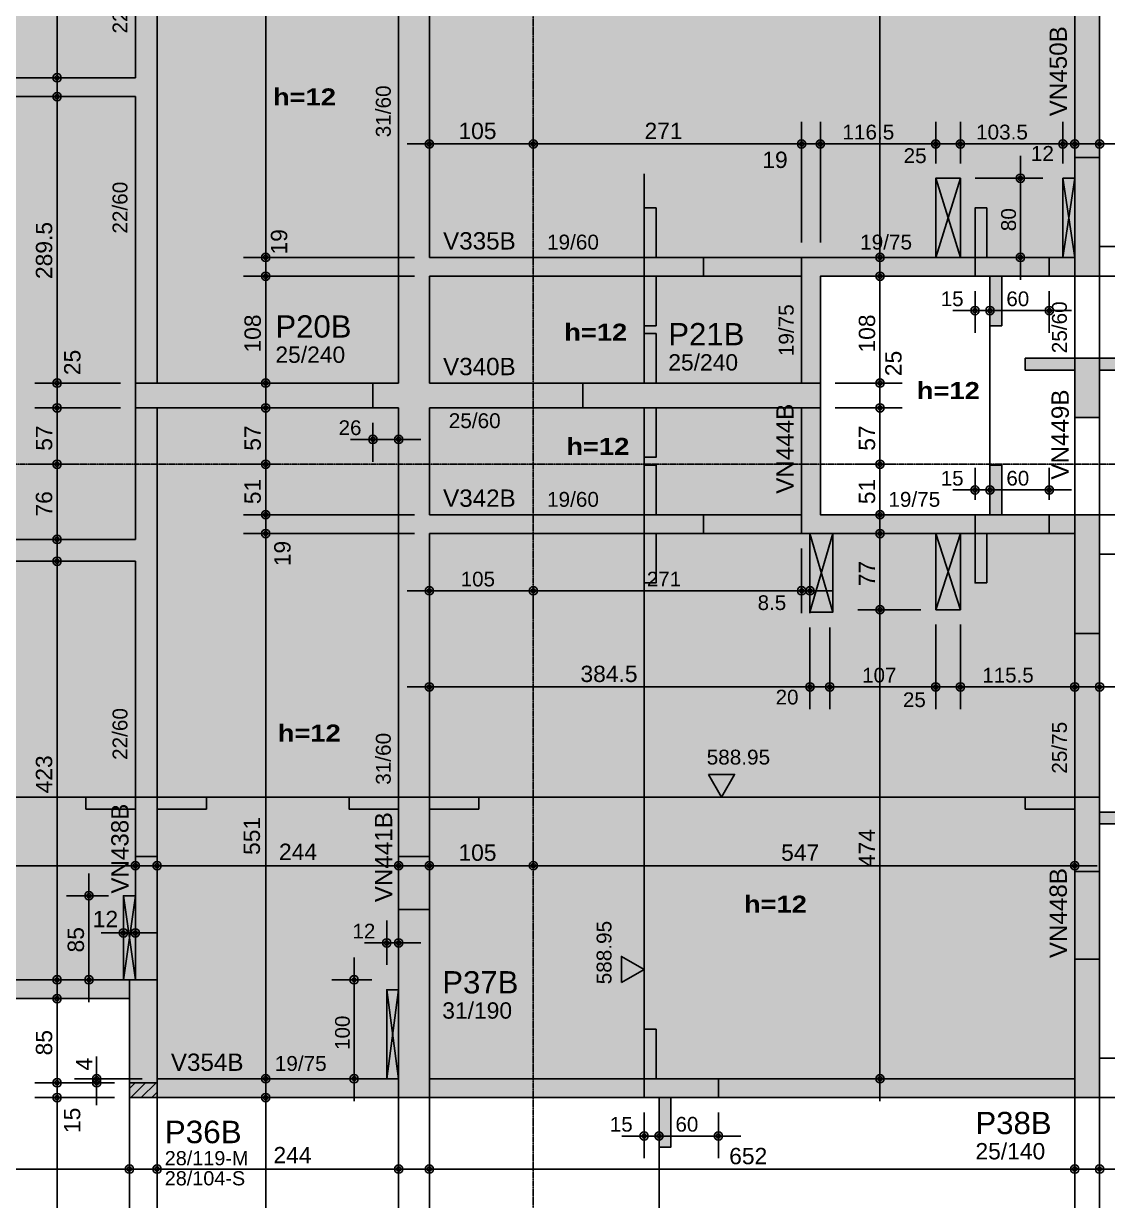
# Model space of a CAD drawing. Extents: x 0 to 13080, y 0 to 6750.
# Drawn here: x 6689 to 7784, y 1772 to 2961 of the extents above; entities that cross this region are included whole.
import ezdxf

# ---------------------------------------------------------------- set-up
doc = ezdxf.new("R2010")
doc.units = 0
doc.header["$MEASUREMENT"] = 0
doc.linetypes.add('ESTILO_TQS_0007', pattern=[2.1, 1.5, -0.2, 0.2, -0.2])
for name, color, linetype in [('MTH-224', 4, 'CONTINUOUS'), ('MTH-230', 1, 'CONTINUOUS'), ('MTH-COTAS7', 31, 'CONTINUOUS'), ('MTH-DIM-PILAR', 3, 'CONTINUOUS'), ('MTH-DIM-VIGA', 3, 'CONTINUOUS'), ('MTH-EIXO-214', 4, 'CONTINUOUS'), ('MTH-FACE-VIGA', 7, 'CONTINUOUS'), ('MTH-HACHURA-PILAR', 1, 'CONTINUOUS'), ('MTH-LINHA-SEÇÃO', 16, 'CONTINUOUS'), ('MTH-PILAR-MORRE', 5, 'CONTINUOUS'), ('MTH-PILAR-SEGUE', 5, 'CONTINUOUS'), ('MTH-SIMB_COTA', 3, 'CONTINUOUS'), ('MTH-SOMB119', 62, 'CONTINUOUS'), ('MTH-SOMBRA21', 150, 'CONTINUOUS'), ('MTH-SOMBRA25', 253, 'CONTINUOUS'), ('MTH-TIT1-PILAR', 5, 'CONTINUOUS'), ('MTH-TIT1-VIGA', 5, 'CONTINUOUS'), ('MTH-TXT', 4, 'CONTINUOUS'), ('MTH-TXT-NEGRITO', 5, 'CONTINUOUS')]:
    doc.layers.add(name, color=color, linetype=linetype)
doc.styles.add('TQS_ARIAL', font='arial.ttf')
doc.styles.add('TQS_ARIAL_BLACK', font='ariblk.ttf')

msp = doc.modelspace()

# ---------------------------------------------------------------- linework, layer by layer
at = {"layer": 'MTH-224', "linetype": 'Continuous'}
for points in [[(7380.702122, 2202.22771), (7393.951627, 2179.280005), (7407.199814, 2202.22771), (7380.702122, 2202.22771)], [(7292.833944, 1991.948199), (7315.781649, 2005.197704), (7292.833944, 2018.445891), (7292.833944, 1991.948199)]]:
    msp.add_lwpolyline(points, dxfattribs=at)
at = {"layer": 'MTH-230', "linetype": 'Continuous'}
for p, q in [((7635.277243, 2724.732063), (7610.277243, 2804.732063)), ((7635.277243, 2804.732063), (7610.277243, 2724.732063)), ((7750.777243, 2724.732063), (7738.777243, 2804.732063)), ((7750.777243, 2804.732063), (7738.777243, 2724.732063)), ((7506.274983, 2366.232063), (7483.274355, 2445.732063)), ((7483.275332, 2366.232063), (7506.274983, 2445.732063)), ((7635.277243, 2368.741899), (7610.274314, 2445.732063)), ((7610.277243, 2368.741899), (7635.277243, 2445.732063)), ((6801.77805, 1994.732065), (6789.77805, 2079.732065)), ((6801.77805, 2079.732065), (6789.77805, 1994.732065)), ((7067.781771, 1894.732064), (7055.781771, 1984.732064)), ((7067.781771, 1984.732064), (7055.781771, 1894.732064))]:
    msp.add_line(p, q, dxfattribs=at)
at = {"layer": 'MTH-COTAS7', "linetype": 'Continuous'}
for p, q in [((6933.464574, 2702.232063), (6933.464574, 3298.232061)), ((7554.027101, 2702.232063), (7554.027101, 3298.232061)), ((6722.722233, 2883.73206), (6722.722233, 3122.232063)), ((6758.952947, 2906.23206), (6700.222233, 2906.23206)), ((6722.722233, 2575.232062), (6722.722233, 2909.73206)), ((6731.728552, 2887.23206), (6700.222233, 2887.23206)), ((7098.781771, 2820.539924), (7098.781771, 2861.891503)), ((7203.777243, 2819.631211), (7203.777243, 2861.891503)), ((7203.777243, 2819.631211), (7203.777243, 2861.891503)), ((7474.777243, 2739.732063), (7474.777243, 2861.891503)), ((7474.777243, 2739.732063), (7474.777243, 2861.891503)), ((7493.777243, 2739.732063), (7493.777243, 2861.891503)), ((7493.777243, 2754.732063), (7493.777243, 2861.891503)), ((7610.277243, 2819.732063), (7610.277243, 2861.891503)), ((7610.277243, 2819.732063), (7610.277243, 2861.891503)), ((7635.277243, 2819.732063), (7635.277243, 2861.891503)), ((7635.277243, 2819.732063), (7635.277243, 2861.891503)), ((7738.777243, 2819.732063), (7738.777243, 2861.891503)), ((7738.777243, 2819.732063), (7738.777243, 2861.891503)), ((7750.777243, 2840.732063), (7750.777243, 2861.891503)), ((7775.777243, 2840.732063), (7775.777243, 2861.891503)), ((7076.281771, 2839.391503), (7226.277243, 2839.391503)), ((7181.277243, 2839.391503), (7497.277243, 2839.391503)), ((7452.277243, 2839.391503), (7516.277243, 2839.391503)), ((7471.277243, 2839.391503), (7632.777243, 2839.391503)), ((7587.777243, 2839.391503), (7657.777243, 2839.391503)), ((7612.777243, 2839.391503), (7761.277243, 2839.391503)), ((7716.277243, 2839.391503), (7773.277243, 2839.391503)), ((7753.277243, 2839.391503), (8186.277243, 2839.391503)), ((7695.870782, 2702.232063), (7695.870782, 2827.232063)), ((7650.277243, 2804.732063), (7718.370782, 2804.732063)), ((6933.464574, 2683.232063), (6933.464574, 2747.232063)), ((7083.781771, 2724.732063), (6910.964574, 2724.732063)), ((7083.781771, 2724.732063), (6910.964574, 2724.732063)), ((6933.464574, 2575.232062), (6933.464574, 2728.232063)), ((7602.527243, 2724.732063), (7531.527101, 2724.732063)), ((7554.027101, 2575.232062), (7554.027101, 2728.232063)), ((7625.277243, 2724.732063), (7718.370782, 2724.732063)), ((7083.781771, 2705.732063), (6910.964574, 2705.732063)), ((7083.781771, 2705.732063), (6910.964574, 2705.732063)), ((7568.704518, 2705.732063), (7576.527101, 2705.732063)), ((7650.052194, 2690.732063), (7650.052194, 2648.539559)), ((7665.052194, 2690.732063), (7665.052194, 2648.539559)), ((7665.052194, 2690.732063), (7665.052194, 2648.539559)), ((7725.052194, 2690.732063), (7725.052194, 2648.539559)), ((7627.552194, 2671.039559), (7687.552194, 2671.039559)), ((7642.552194, 2671.039559), (7747.552194, 2671.039559)), ((6722.722233, 2550.232062), (6722.722233, 2620.232062)), ((7554.027101, 2550.232062), (7554.027101, 2620.232062)), ((6786.77805, 2597.732062), (6700.222233, 2597.732062)), ((6786.77805, 2597.732062), (6700.222233, 2597.732062)), ((6722.722233, 2493.232028), (6722.722233, 2595.232062)), ((6968.98002, 2597.732062), (6910.964574, 2597.732062)), ((6933.464574, 2493.232028), (6933.464574, 2595.232062)), ((7508.777243, 2597.732062), (7576.527101, 2597.732062)), ((7508.777243, 2597.732062), (7576.527101, 2597.732062)), ((7554.027101, 2493.232062), (7554.027101, 2595.232062)), ((6786.77805, 2572.732062), (6700.222233, 2572.732062)), ((6786.77805, 2572.732062), (6700.222233, 2572.732062)), ((6964.17242, 2572.732062), (6910.964574, 2572.732062)), ((7508.777243, 2572.732062), (7576.527101, 2572.732062)), ((7508.777243, 2572.732062), (7576.527101, 2572.732062)), ((7041.778048, 2557.732062), (7041.778048, 2518.285166)), ((7067.781771, 2557.732062), (7067.781771, 2518.285166)), ((6722.722233, 2417.233332), (6722.722233, 2538.232028)), ((6933.464574, 2442.232063), (6933.464574, 2538.232028)), ((7019.278048, 2540.785166), (7090.281771, 2540.785166)), ((7554.027101, 2442.232063), (7554.027101, 2538.232062)), ((6740.490584, 2515.732028), (6700.222233, 2515.732028)), ((6740.490584, 2515.732028), (6700.222233, 2515.732028)), ((6948.14709, 2515.732028), (6910.964574, 2515.732028)), ((6948.14709, 2515.732028), (6910.964574, 2515.732028)), ((7570.367329, 2515.732062), (7531.527101, 2515.732062)), ((7570.367329, 2515.732062), (7531.527101, 2515.732062)), ((7650.052194, 2479.732063), (7650.052194, 2512.232063)), ((7725.052194, 2479.732063), (7725.052194, 2512.232063)), ((6933.464574, 2423.232063), (6933.464574, 2487.232063)), ((7627.552194, 2489.732063), (7687.552194, 2489.732063)), ((7642.552194, 2489.732063), (7747.552194, 2489.732063)), ((7083.781771, 2464.732063), (6910.964574, 2464.732063)), ((7068.781771, 2464.732063), (6910.964574, 2464.732063)), ((6933.464574, 1872.232063), (6933.464574, 2468.232063)), ((7570.367329, 2464.732063), (7531.527101, 2464.732063)), ((7554.027101, 2346.241899), (7554.027101, 2468.232063)), ((6747.712372, 2439.733332), (6700.222233, 2439.733332)), ((6722.722233, 1972.232055), (6722.722233, 2440.233332)), ((7083.781771, 2445.732063), (6910.964574, 2445.732063)), ((7068.781771, 2445.732063), (6910.964574, 2445.732063)), ((7559.101239, 2445.732063), (7576.527101, 2445.732063)), ((7474.777243, 2430.732063), (7474.777243, 2365.321974)), ((7474.777243, 2430.732063), (7474.777243, 2365.321974)), ((7483.275332, 2430.732063), (7483.275332, 2365.321974)), ((6745.277147, 2417.733332), (6700.222233, 2417.733332)), ((7098.781771, 2405.708465), (7098.781771, 2365.321974)), ((7203.777243, 2391.719082), (7203.777243, 2365.321974)), ((7203.777243, 2391.719082), (7203.777243, 2365.321974)), ((7554.027101, 1872.232063), (7554.027101, 2391.241899)), ((7076.281771, 2387.821974), (7226.277243, 2387.821974)), ((7181.277243, 2387.821974), (7497.277243, 2387.821974)), ((7452.277243, 2387.821974), (7505.775332, 2387.821974)), ((7595.277243, 2368.741899), (7531.527101, 2368.741899)), ((7595.277243, 2368.741899), (7531.527101, 2368.741899)), ((7483.275332, 2350.732063), (7483.275332, 2268.212438)), ((7483.275332, 2350.321974), (7483.275332, 2268.212438)), ((7503.275332, 2350.732063), (7503.275332, 2268.212438)), ((7503.275332, 2350.732063), (7503.275332, 2268.212438)), ((7610.277243, 2353.741899), (7610.277243, 2268.212438)), ((7610.277243, 2353.741899), (7610.277243, 2268.212438)), ((7635.277243, 2353.741899), (7635.277243, 2268.212438)), ((7635.277243, 2353.741899), (7635.277243, 2268.212438)), ((7098.781771, 2329.732063), (7098.781771, 2268.212438)), ((7775.777243, 2304.574732), (7775.777243, 2268.212438)), ((7076.281771, 2290.712438), (7505.775332, 2290.712438)), ((7460.775332, 2290.712438), (7525.775332, 2290.712438)), ((7480.775332, 2290.712438), (7632.777243, 2290.712438)), ((7587.777243, 2290.712438), (7657.777243, 2290.712438)), ((7612.777243, 2290.712438), (7773.277243, 2290.712438)), ((7750.777243, 2288.787615), (7750.777243, 2268.212438)), ((7753.277243, 2290.712438), (8186.277243, 2290.712438)), ((6801.77805, 2091.129816), (6801.77805, 2132.576713)), ((6823.77805, 2094.333482), (6823.77805, 2132.576713)), ((7203.777243, 2107.897707), (7203.777243, 2132.576713)), ((7203.777243, 2107.897707), (7203.777243, 2132.576713)), ((6441.277245, 2110.076713), (6824.27805, 2110.076713)), ((6801.27805, 2110.076713), (7090.281771, 2110.076713)), ((7076.281771, 2110.076713), (7226.277243, 2110.076713)), ((7181.277243, 2110.076713), (7773.277243, 2110.076713)), ((6754.854816, 1972.232065), (6754.854816, 2102.232065)), ((7067.781771, 2104.280005), (7067.781771, 2087.576713)), ((7098.781771, 2104.280005), (7098.781771, 2087.576713)), ((7750.777243, 2104.280005), (7750.777243, 2087.576713)), ((6774.77805, 2079.732065), (6732.354816, 2079.732065)), ((6789.77805, 2052.232065), (6789.77805, 2064.62728)), ((6801.77805, 2052.232065), (6801.77805, 2064.62728)), ((7055.781771, 2009.732063), (7055.781771, 2054.581822)), ((7067.781771, 2009.732063), (7067.781771, 2054.581822)), ((6767.27805, 2042.12728), (6824.27805, 2042.12728)), ((7033.281771, 2032.081822), (7090.281771, 2032.081822)), ((7022.830897, 1872.232064), (7022.830897, 2017.232063)), ((6722.722233, 1868.232065), (6722.722233, 1998.232055)), ((6737.666588, 1994.732055), (6700.222233, 1994.732055)), ((6774.77805, 1994.732065), (6732.354816, 1994.732065)), ((7040.781771, 1994.732063), (7000.330897, 1994.732063)), ((6728.317327, 1975.732055), (6700.222233, 1975.732055)), ((6762.715083, 1868.232065), (6762.715083, 1917.232063)), ((6722.722233, 1853.232065), (6722.722233, 1913.232065)), ((6722.722233, 1301.732064), (6722.722233, 1898.232065)), ((6808.77805, 1894.732063), (6740.215083, 1894.732063)), ((6930.779911, 1894.732063), (6910.964574, 1894.732063)), ((6933.464574, 1301.732064), (6933.464574, 1898.232063)), ((7040.781771, 1894.732064), (7000.330897, 1894.732064)), ((7585.698921, 1894.732063), (7531.527101, 1894.732063)), ((6780.77805, 1890.732065), (6700.222233, 1890.732065)), ((6780.77805, 1890.732065), (6700.222233, 1890.732065)), ((6780.77805, 1890.732065), (6740.215083, 1890.732065)), ((6780.77805, 1875.732065), (6700.222233, 1875.732065)), ((6780.77805, 1875.732065), (6700.222233, 1875.732065)), ((6930.779911, 1875.732063), (6910.964574, 1875.732063)), ((7315.781649, 1860.732063), (7315.781649, 1814.399233)), ((7330.781649, 1860.732063), (7330.781649, 1814.399233)), ((7330.781649, 1860.732063), (7330.781649, 1814.399233)), ((7390.781649, 1860.732063), (7390.781649, 1814.399233)), ((7293.281649, 1836.899233), (7353.281649, 1836.899233)), ((7308.281649, 1836.899233), (7413.281649, 1836.899233)), ((6823.77805, 1798.856919), (6823.77805, 1825.955882)), ((7067.781771, 1816.385581), (7067.781771, 1825.955882)), ((7098.781771, 1794.618728), (7098.781771, 1825.955882)), ((7750.777243, 1780.692808), (7750.777243, 1825.955882)), ((7775.777243, 1818.152088), (7775.777243, 1780.955882)), ((6444.27648, 1803.455882), (6818.27805, 1803.455882)), ((6795.77805, 1801.926177), (6795.77805, 1780.955882)), ((6801.27805, 1803.455882), (7090.281771, 1803.455882)), ((7076.281771, 1803.455882), (7773.277243, 1803.455882)), ((7753.277243, 1803.455882), (8186.277243, 1803.455882))]:
    msp.add_line(p, q, dxfattribs=at)
at = {"layer": 'MTH-EIXO-214', "linetype": 'ESTILO_TQS_0007'}
for p, q in [((7203.777243, 6386.749862), (7203.777243, 488.1738)), ((718.67219, 2515.73199), (9031.331125, 2515.73199))]:
    msp.add_line(p, q, dxfattribs=at)
at = {"layer": 'MTH-FACE-VIGA', "linetype": 'Continuous'}
for points in [[(7750.777243, 3154.732062), (7750.777243, 2825.732063)], [(7775.777243, 2825.732063), (7775.777243, 3154.732062)], [(7067.781771, 3104.732061), (7067.781771, 2715.232063)], [(7098.781771, 2724.732063), (7098.781771, 3104.732061)], [(6801.77805, 3099.732063), (6801.77805, 2906.232022)], [(6823.77805, 2896.732022), (6823.77805, 3099.732063)], [(6801.77805, 2906.232022), (6463.777245, 2906.232022)], [(6823.77805, 2597.732062), (6823.77805, 2896.732022)], [(6463.777245, 2887.232022), (6801.77805, 2887.232022)], [(6801.77805, 2887.232022), (6801.77805, 2597.732062)], [(7635.277243, 2724.732063), (7635.277243, 2804.732063), (7610.277243, 2804.732063), (7610.277243, 2724.732063), (7635.277243, 2724.732063)], [(7750.777243, 2724.732063), (7750.777243, 2804.732063), (7738.777243, 2804.732063), (7738.777243, 2724.732063), (7750.777243, 2724.732063)], [(8163.777243, 2735.732063), (7775.777243, 2735.732063)], [(7484.277243, 2724.732063), (7098.781771, 2724.732063)], [(7474.777243, 2724.732063), (7474.777243, 2705.732063)], [(7750.777243, 2724.732063), (7484.277243, 2724.732063)], [(7067.781771, 2715.232063), (7067.781771, 2597.732024)], [(7098.781771, 2705.732063), (7474.777243, 2705.732063)], [(7098.781771, 2597.732024), (7098.781771, 2705.732063)], [(7474.777243, 2705.732063), (7474.777243, 2597.732062)], [(7493.777243, 2597.732062), (7493.777243, 2705.732063)], [(7493.777243, 2705.732063), (7750.777243, 2705.732063)], [(7750.777243, 2705.732063), (7750.777243, 2464.732063)], [(7775.777243, 2705.732063), (8163.777243, 2705.732063)], [(7775.777243, 2464.732063), (7775.777243, 2705.732063)], [(7067.781771, 2597.732024), (7041.778048, 2597.732024)], [(7253.777243, 2597.732024), (7098.781771, 2597.732024)], [(6801.77805, 2572.732062), (6801.77805, 2439.733294)], [(6823.77805, 2428.733294), (6823.77805, 2572.732062)], [(7041.778048, 2572.732024), (7067.781771, 2572.732024)], [(7067.781771, 2572.732024), (7067.781771, 2455.232063)], [(7098.781771, 2572.732024), (7253.777243, 2572.732024)], [(7098.781771, 2464.732063), (7098.781771, 2572.732024)], [(7474.777243, 2572.732062), (7474.777243, 2464.732063)], [(7493.777243, 2464.732063), (7493.777243, 2572.732062)], [(7474.777243, 2464.732063), (7098.781771, 2464.732063)], [(7474.777243, 2445.732063), (7474.777243, 2464.732063)], [(7750.777243, 2464.732063), (7493.777243, 2464.732063)], [(8163.777243, 2464.732063), (7775.777243, 2464.732063)], [(7067.781771, 2455.232063), (7067.781771, 2065.732063)], [(6801.77805, 2439.733294), (6463.777245, 2439.733294)], [(7098.781771, 2445.732063), (7484.277243, 2445.732063)], [(7098.781771, 2065.732063), (7098.781771, 2445.732063)], [(7483.275332, 2366.232063), (7506.274983, 2366.232063), (7506.274983, 2445.732063), (7483.274355, 2445.732063), (7483.275332, 2366.232063)], [(7484.277243, 2445.732063), (7750.777243, 2445.732063)], [(7610.277243, 2368.741899), (7635.277243, 2368.741899), (7635.277243, 2445.732063), (7610.274314, 2445.732063), (7610.277243, 2368.741899)], [(6823.77805, 1994.732065), (6823.77805, 2428.733294)], [(6463.777245, 2417.733294), (6801.77805, 2417.733294)], [(6801.77805, 2417.733294), (6801.77805, 1994.732065)], [(7775.777243, 2424.732063), (8163.777243, 2424.732063)], [(7750.777243, 2344.732063), (7750.777243, 2015.732064)], [(7775.777243, 2015.732064), (7775.777243, 2344.732063)], [(6801.77805, 1994.732065), (6801.77805, 2079.732065), (6789.77805, 2079.732065), (6789.77805, 1994.732065), (6801.77805, 1994.732065)], [(6795.77805, 1994.732065), (6466.77648, 1994.732065)], [(6466.77648, 1975.732065), (6795.77805, 1975.732065)], [(7067.781771, 1894.732064), (7067.781771, 1984.732064), (7055.781771, 1984.732064), (7055.781771, 1894.732064), (7067.781771, 1894.732064)], [(8163.777243, 1915.732064), (7775.777243, 1915.732064)], [(7067.781771, 1894.732064), (6823.77805, 1894.732064)], [(7750.777243, 1894.732064), (7098.781771, 1894.732064)], [(6795.77805, 1875.732065), (6795.77805, 1324.232026)], [(6823.77805, 1875.732064), (7067.781771, 1875.732064)], [(6823.77805, 1324.232026), (6823.77805, 1875.732064)], [(7067.781771, 1875.732063), (7067.781771, 1324.232026)], [(7098.781771, 1875.732064), (7750.777243, 1875.732064)], [(7098.781771, 1324.232026), (7098.781771, 1875.732063)], [(7750.777243, 1875.732064), (7750.777243, 1324.232026)], [(7775.777243, 1324.232026), (7775.777243, 1875.732064)], [(7775.777243, 1875.732064), (8163.777243, 1875.732064)]]:
    msp.add_lwpolyline(points, dxfattribs=at)
at = {"layer": 'MTH-HACHURA-PILAR', "linetype": 'Continuous'}
for p, q in [((6795.77805, 1884.921455), (6801.58866, 1890.732065)), ((6797.195262, 1875.732065), (6812.195262, 1890.732065)), ((6807.801864, 1875.732065), (6822.801864, 1890.732065)), ((6818.408465, 1875.732065), (6823.77805, 1881.10165))]:
    msp.add_line(p, q, dxfattribs=at)
at = {"layer": 'MTH-LINHA-SEÇÃO', "linetype": 'Continuous'}
for p, q in [((7315.781649, 2597.732062), (7315.781649, 2809.334397)), ((7665.052194, 2705.732063), (7665.052194, 2464.732063)), ((7315.781649, 1875.732063), (7315.781649, 2572.732062)), ((5412.277243, 2179.280005), (7775.777243, 2179.280005)), ((7775.777243, 2164.280005), (8612.949866, 2164.280005)), ((7330.781649, 1875.732063), (7330.781649, 763.679775))]:
    msp.add_line(p, q, dxfattribs=at)
for points in [[(7327.781649, 2774.732063), (7315.781649, 2774.732063), (7315.781649, 2724.732063), (7327.781649, 2724.732063), (7327.781649, 2774.732063)], [(7662.052194, 2774.732063), (7650.052194, 2774.732063), (7650.052194, 2724.732063), (7662.052194, 2724.732063), (7662.052194, 2774.732063)], [(7315.781649, 2724.732063), (7315.781649, 2705.732063), (7375.781649, 2705.732063), (7375.781649, 2724.732063), (7315.781649, 2724.732063)], [(7725.052194, 2724.732063), (7650.052194, 2724.732063), (7650.052194, 2705.732063), (7725.052194, 2705.732063), (7725.052194, 2724.732063)], [(7327.781649, 2705.732063), (7315.781649, 2705.732063), (7315.781649, 2655.732063), (7327.781649, 2655.732063), (7327.781649, 2705.732063)], [(7677.052194, 2705.732063), (7665.052194, 2705.732063), (7665.052194, 2655.732063), (7677.052194, 2655.732063), (7677.052194, 2705.732063)], [(7327.781649, 2647.732062), (7315.781649, 2647.732062), (7315.781649, 2597.732062), (7327.781649, 2597.732062), (7327.781649, 2647.732062)], [(7750.777243, 2610.893127), (7750.777243, 2622.893127), (7700.777243, 2622.893127), (7700.777243, 2610.893127), (7750.777243, 2610.893127)], [(7775.777243, 2622.893127), (7750.777243, 2622.893127), (7750.777243, 2562.893127), (7775.777243, 2562.893127), (7775.777243, 2622.893127)], [(7825.777243, 2610.893127), (7825.777243, 2622.893127), (7775.777243, 2622.893127), (7775.777243, 2610.893127), (7825.777243, 2610.893127)], [(7327.781649, 2572.732062), (7315.781649, 2572.732062), (7315.781649, 2522.732062), (7327.781649, 2522.732062), (7327.781649, 2572.732062)], [(7327.781649, 2514.732063), (7315.781649, 2514.732063), (7315.781649, 2464.732063), (7327.781649, 2464.732063), (7327.781649, 2514.732063)], [(7677.052194, 2464.732063), (7665.052194, 2464.732063), (7665.052194, 2514.732063), (7677.052194, 2514.732063), (7677.052194, 2464.732063)], [(7315.781649, 2464.732063), (7315.781649, 2445.732063), (7375.781649, 2445.732063), (7375.781649, 2464.732063), (7315.781649, 2464.732063)], [(7725.052194, 2445.732063), (7650.052194, 2445.732063), (7650.052194, 2464.732063), (7725.052194, 2464.732063), (7725.052194, 2445.732063)], [(7327.781649, 2445.732063), (7315.781649, 2445.732063), (7315.781649, 2395.732063), (7327.781649, 2395.732063), (7327.781649, 2445.732063)], [(7662.052194, 2395.732063), (7650.052194, 2395.732063), (7650.052194, 2445.732063), (7662.052194, 2445.732063), (7662.052194, 2395.732063)], [(6801.77805, 2167.280005), (6801.77805, 2179.280005), (6751.77805, 2179.280005), (6751.77805, 2167.280005), (6801.77805, 2167.280005)], [(6823.77805, 2179.280005), (6801.77805, 2179.280005), (6801.77805, 2119.280005), (6823.77805, 2119.280005), (6823.77805, 2179.280005)], [(6873.77805, 2167.280005), (6873.77805, 2179.280005), (6823.77805, 2179.280005), (6823.77805, 2167.280005), (6873.77805, 2167.280005)], [(7067.781771, 2167.280005), (7067.781771, 2179.280005), (7017.781771, 2179.280005), (7017.781771, 2167.280005), (7067.781771, 2167.280005)], [(7098.781771, 2179.280005), (7067.781771, 2179.280005), (7067.781771, 2119.280005), (7098.781771, 2119.280005), (7098.781771, 2179.280005)], [(7148.781771, 2167.280005), (7148.781771, 2179.280005), (7098.781771, 2179.280005), (7098.781771, 2167.280005), (7148.781771, 2167.280005)], [(7750.777243, 2167.280005), (7750.777243, 2179.280005), (7700.777243, 2179.280005), (7700.777243, 2167.280005), (7750.777243, 2167.280005)], [(7775.777243, 2179.280005), (7750.777243, 2179.280005), (7750.777243, 2104.280005), (7775.777243, 2104.280005), (7775.777243, 2179.280005)], [(7825.777243, 2152.280005), (7825.777243, 2164.280005), (7775.777243, 2164.280005), (7775.777243, 2152.280005), (7825.777243, 2152.280005)], [(7327.781649, 1944.732063), (7315.781649, 1944.732063), (7315.781649, 1894.732063), (7327.781649, 1894.732063), (7327.781649, 1944.732063)], [(7390.781649, 1894.732063), (7315.781649, 1894.732063), (7315.781649, 1875.732063), (7390.781649, 1875.732063), (7390.781649, 1894.732063)], [(7342.781649, 1875.732063), (7330.781649, 1875.732063), (7330.781649, 1825.732063), (7342.781649, 1825.732063), (7342.781649, 1875.732063)]]:
    msp.add_lwpolyline(points, dxfattribs=at)
at = {"layer": 'MTH-PILAR-MORRE', "linetype": 'Continuous'}
msp.add_lwpolyline([(6823.77805, 1890.732065), (6795.77805, 1890.732065), (6795.77805, 1875.732065), (6823.77805, 1875.732065), (6823.77805, 1890.732065)], dxfattribs=at)
at = {"layer": 'MTH-PILAR-SEGUE', "linetype": 'Continuous'}
for points in [[(7750.777243, 2705.732063), (7775.777243, 2705.732063), (7775.777243, 2825.732063), (7750.777243, 2825.732063), (7750.777243, 2705.732063)], [(7041.778048, 2572.732062), (7041.778048, 2597.732062), (6801.778048, 2597.732062), (6801.778048, 2572.732062), (7041.778048, 2572.732062)], [(7493.777243, 2572.732062), (7493.777243, 2597.732062), (7253.777243, 2597.732062), (7253.777243, 2572.732062), (7493.777243, 2572.732062)], [(7750.777243, 2344.732063), (7775.777243, 2344.732063), (7775.777243, 2464.732063), (7750.777243, 2464.732063), (7750.777243, 2344.732063)], [(7067.781771, 1875.732063), (7098.781771, 1875.732063), (7098.781771, 2065.732063), (7067.781771, 2065.732063), (7067.781771, 1875.732063)], [(7750.777243, 1875.732064), (7775.777243, 1875.732064), (7775.777243, 2015.732064), (7750.777243, 2015.732064), (7750.777243, 1875.732064)], [(6795.77805, 1890.732065), (6823.77805, 1890.732065), (6823.77805, 1994.732065), (6795.77805, 1994.732065), (6795.77805, 1890.732065)]]:
    msp.add_lwpolyline(points, dxfattribs=at)
at = {"layer": 'MTH-SIMB_COTA', "linetype": 'Continuous'}
for centre, radius in [((6722.722233, 2906.23206), 4.200001), ((6722.722233, 2906.23206), 2.1), ((6722.722233, 2887.23206), 4.200001), ((6722.722233, 2887.23206), 2.1), ((7098.781771, 2839.391503), 4.200001), ((7203.777243, 2839.391503), 4.200001), ((7203.777243, 2839.391503), 4.200001), ((7474.777243, 2839.391503), 4.200001), ((7474.777243, 2839.391503), 4.200001), ((7493.777243, 2839.391503), 4.200001), ((7493.777243, 2839.391503), 4.200001), ((7610.277243, 2839.391503), 4.200001), ((7610.277243, 2839.391503), 4.200001), ((7635.277243, 2839.391503), 4.200001), ((7635.277243, 2839.391503), 4.200001), ((7738.777243, 2839.391503), 4.200001), ((7738.777243, 2839.391503), 4.200001), ((7750.777243, 2839.391503), 4.200001), ((7775.777243, 2839.391503), 4.200001), ((7098.781771, 2839.391503), 2.1), ((7203.777243, 2839.391503), 2.1), ((7203.777243, 2839.391503), 2.1), ((7474.777243, 2839.391503), 2.1), ((7474.777243, 2839.391503), 2.1), ((7493.777243, 2839.391503), 2.1), ((7493.777243, 2839.391503), 2.1), ((7610.277243, 2839.391503), 2.1), ((7610.277243, 2839.391503), 2.1), ((7635.277243, 2839.391503), 2.1), ((7635.277243, 2839.391503), 2.1), ((7738.777243, 2839.391503), 2.1), ((7738.777243, 2839.391503), 2.1), ((7750.777243, 2839.391503), 2.1), ((7775.777243, 2839.391503), 2.1), ((7695.870782, 2804.732063), 4.200001), ((7695.870782, 2804.732063), 2.1), ((6933.464574, 2724.732063), 4.200001), ((6933.464574, 2724.732063), 4.200001), ((6933.464574, 2724.732063), 2.1), ((6933.464574, 2724.732063), 2.1), ((7554.027101, 2724.732063), 4.200001), ((7554.027101, 2724.732063), 2.1), ((7695.870782, 2724.732063), 4.200001), ((7695.870782, 2724.732063), 2.1), ((6933.464574, 2705.732063), 4.200001), ((6933.464574, 2705.732063), 4.200001), ((6933.464574, 2705.732063), 2.1), ((6933.464574, 2705.732063), 2.1), ((7554.027101, 2705.732063), 4.200001), ((7554.027101, 2705.732063), 2.1), ((7650.052194, 2671.039559), 4.200001), ((7650.052194, 2671.039559), 2.1), ((7665.052194, 2671.039559), 4.200001), ((7665.052194, 2671.039559), 4.200001), ((7665.052194, 2671.039559), 2.1), ((7665.052194, 2671.039559), 2.1), ((7725.052194, 2671.039559), 4.200001), ((7725.052194, 2671.039559), 2.1), ((6722.722233, 2597.732062), 4.200001), ((6722.722233, 2597.732062), 4.200001), ((6722.722233, 2597.732062), 2.1), ((6722.722233, 2597.732062), 2.1), ((6933.464574, 2597.732062), 4.200001), ((6933.464574, 2597.732062), 2.1), ((7554.027101, 2597.732062), 4.200001), ((7554.027101, 2597.732062), 4.200001), ((7554.027101, 2597.732062), 2.1), ((7554.027101, 2597.732062), 2.1), ((6722.722233, 2572.732062), 4.200001), ((6722.722233, 2572.732062), 4.200001), ((6722.722233, 2572.732062), 2.1), ((6722.722233, 2572.732062), 2.1), ((6933.464574, 2572.732062), 4.200001), ((6933.464574, 2572.732062), 2.1), ((7554.027101, 2572.732062), 4.200001), ((7554.027101, 2572.732062), 4.200001), ((7554.027101, 2572.732062), 2.1), ((7554.027101, 2572.732062), 2.1), ((7041.778048, 2540.785166), 4.200001), ((7041.778048, 2540.785166), 2.1), ((7067.781771, 2540.785166), 4.200001), ((7067.781771, 2540.785166), 2.1), ((6722.722233, 2515.732028), 4.200001), ((6722.722233, 2515.732028), 4.200001), ((6722.722233, 2515.732028), 2.1), ((6722.722233, 2515.732028), 2.1), ((6933.464574, 2515.732028), 4.200001), ((6933.464574, 2515.732028), 4.200001), ((6933.464574, 2515.732028), 2.1), ((6933.464574, 2515.732028), 2.1), ((7554.027101, 2515.732062), 4.200001), ((7554.027101, 2515.732062), 4.200001), ((7554.027101, 2515.732062), 2.1), ((7554.027101, 2515.732062), 2.1), ((7650.052194, 2489.732063), 4.200001), ((7650.052194, 2489.732063), 2.1), ((7665.052194, 2489.732063), 4.200001), ((7665.052194, 2489.732063), 4.200001), ((7665.052194, 2489.732063), 2.1), ((7665.052194, 2489.732063), 2.1), ((7725.052194, 2489.732063), 4.200001), ((7725.052194, 2489.732063), 2.1), ((6933.464574, 2464.732063), 4.200001), ((6933.464574, 2464.732063), 4.200001), ((6933.464574, 2464.732063), 2.1), ((6933.464574, 2464.732063), 2.1), ((7554.027101, 2464.732063), 4.200001), ((7554.027101, 2464.732063), 2.1), ((6722.722233, 2439.733332), 4.200001), ((6722.722233, 2439.733332), 2.1), ((6933.464574, 2445.732063), 4.200001), ((6933.464574, 2445.732063), 4.200001), ((6933.464574, 2445.732063), 2.1), ((6933.464574, 2445.732063), 2.1), ((7554.027101, 2445.732063), 4.200001), ((7554.027101, 2445.732063), 2.1), ((6722.722233, 2417.733332), 4.200001), ((6722.722233, 2417.733332), 2.1), ((7098.781771, 2387.821974), 4.200001), ((7203.777243, 2387.821974), 4.200001), ((7203.777243, 2387.821974), 4.200001), ((7474.777243, 2387.821974), 4.200001), ((7474.777243, 2387.821974), 4.200001), ((7483.275332, 2387.821974), 4.200001), ((7098.781771, 2387.821974), 2.1), ((7203.777243, 2387.821974), 2.1), ((7203.777243, 2387.821974), 2.1), ((7474.777243, 2387.821974), 2.1), ((7474.777243, 2387.821974), 2.1), ((7483.275332, 2387.821974), 2.1), ((7554.027101, 2368.741899), 4.200001), ((7554.027101, 2368.741899), 4.200001), ((7554.027101, 2368.741899), 2.1), ((7554.027101, 2368.741899), 2.1), ((7098.781771, 2290.712438), 4.200001), ((7098.781771, 2290.712438), 2.1), ((7483.275332, 2290.712438), 4.200001), ((7483.275332, 2290.712438), 4.200001), ((7483.275332, 2290.712438), 2.1), ((7483.275332, 2290.712438), 2.1), ((7503.275332, 2290.712438), 4.200001), ((7503.275332, 2290.712438), 4.200001), ((7503.275332, 2290.712438), 2.1), ((7503.275332, 2290.712438), 2.1), ((7610.277243, 2290.712438), 4.200001), ((7610.277243, 2290.712438), 4.200001), ((7610.277243, 2290.712438), 2.1), ((7610.277243, 2290.712438), 2.1), ((7635.277243, 2290.712438), 4.200001), ((7635.277243, 2290.712438), 4.200001), ((7635.277243, 2290.712438), 2.1), ((7635.277243, 2290.712438), 2.1), ((7750.777243, 2290.712438), 4.200001), ((7750.777243, 2290.712438), 2.1), ((7775.777243, 2290.712438), 4.200001), ((7775.777243, 2290.712438), 2.1), ((6801.77805, 2110.076713), 4.200001), ((6801.77805, 2110.076713), 2.1), ((6823.77805, 2110.076713), 4.200001), ((6823.77805, 2110.076713), 2.1), ((7067.781771, 2110.076713), 4.200001), ((7067.781771, 2110.076713), 2.1), ((7098.781771, 2110.076713), 4.200001), ((7098.781771, 2110.076713), 2.1), ((7203.777243, 2110.076713), 4.200001), ((7203.777243, 2110.076713), 4.200001), ((7203.777243, 2110.076713), 2.1), ((7203.777243, 2110.076713), 2.1), ((7750.777243, 2110.076713), 4.200001), ((7750.777243, 2110.076713), 2.1), ((6754.854816, 2079.732065), 4.200001), ((6754.854816, 2079.732065), 2.1), ((6789.77805, 2042.12728), 4.200001), ((6801.77805, 2042.12728), 4.200001), ((6789.77805, 2042.12728), 2.1), ((6801.77805, 2042.12728), 2.1), ((7055.781771, 2032.081822), 4.200001), ((7055.781771, 2032.081822), 2.1), ((7067.781771, 2032.081822), 4.200001), ((7067.781771, 2032.081822), 2.1), ((6722.722233, 1994.732055), 4.200001), ((6754.854816, 1994.732065), 4.200001), ((7022.830897, 1994.732063), 4.200001), ((6722.722233, 1994.732055), 2.1), ((6754.854816, 1994.732065), 2.1), ((7022.830897, 1994.732063), 2.1), ((6722.722233, 1975.732055), 4.200001), ((6722.722233, 1975.732055), 2.1), ((6722.722233, 1890.732065), 4.200001), ((6722.722233, 1890.732065), 4.200001), ((6722.722233, 1890.732065), 2.1), ((6722.722233, 1890.732065), 2.1), ((6762.715083, 1894.732063), 4.200001), ((6762.715083, 1890.732065), 4.200001), ((6762.715083, 1894.732063), 2.1), ((6762.715083, 1890.732065), 2.1), ((6933.464574, 1894.732063), 4.200001), ((6933.464574, 1894.732063), 2.1), ((7022.830897, 1894.732064), 4.200001), ((7022.830897, 1894.732064), 2.1), ((7554.027101, 1894.732063), 4.200001), ((7554.027101, 1894.732063), 2.1), ((6722.722233, 1875.732065), 4.200001), ((6722.722233, 1875.732065), 4.200001), ((6933.464574, 1875.732063), 4.200001), ((6722.722233, 1875.732065), 2.1), ((6722.722233, 1875.732065), 2.1), ((6933.464574, 1875.732063), 2.1), ((7315.781649, 1836.899233), 4.200001), ((7315.781649, 1836.899233), 2.1), ((7330.781649, 1836.899233), 4.200001), ((7330.781649, 1836.899233), 4.200001), ((7330.781649, 1836.899233), 2.1), ((7330.781649, 1836.899233), 2.1), ((7390.781649, 1836.899233), 4.200001), ((7390.781649, 1836.899233), 2.1), ((6795.77805, 1803.455882), 4.200001), ((6795.77805, 1803.455882), 2.1), ((6823.77805, 1803.455882), 4.200001), ((6823.77805, 1803.455882), 2.1), ((7067.781771, 1803.455882), 4.200001), ((7067.781771, 1803.455882), 2.1), ((7098.781771, 1803.455882), 4.200001), ((7098.781771, 1803.455882), 2.1), ((7750.777243, 1803.455882), 4.200001), ((7750.777243, 1803.455882), 2.1), ((7775.777243, 1803.455882), 4.200001), ((7775.777243, 1803.455882), 2.1)]:
    msp.add_circle(centre, radius, dxfattribs=at)
at = {"layer": 'MTH-SOMB119', "linetype": 'Continuous'}
msp.add_lwpolyline([(6187.777243, 1975.732055), (6795.77805, 1975.732055), (6795.77805, 1875.732065), (7775.777243, 1875.732065), (7775.777243, 2464.732063), (7493.777243, 2464.732063), (7493.777243, 2705.732063), (7775.777243, 2705.732063), (7775.777243, 3294.732061), (6823.778048, 3294.732061), (6823.778048, 3351.232063), (6187.777243, 3351.232063)], dxfattribs=at)
for points in [[(6823.778048, 3351.232063), (6187.777243, 1975.732055), (6795.77805, 1975.732055)], [(6187.777243, 3351.232063), (6187.777243, 1975.732055), (6823.778048, 3351.232063)], [(6823.778048, 3351.232063), (6795.77805, 1975.732055), (6823.778048, 3294.732061)], [(6823.778048, 3294.732061), (6795.77805, 1975.732055), (7775.777243, 1875.732065)], [(6823.778048, 3294.732061), (7775.777243, 1875.732065), (7493.777243, 2464.732063)], [(7775.777243, 3294.732061), (6823.778048, 3294.732061), (7493.777243, 2705.732063)], [(6823.778048, 3294.732061), (7493.777243, 2464.732063), (7493.777243, 2705.732063)], [(7775.777243, 2705.732063), (7775.777243, 3294.732061), (7493.777243, 2705.732063)], [(7493.777243, 2464.732063), (7775.777243, 1875.732065), (7775.777243, 2464.732063)], [(6795.77805, 1975.732055), (6795.77805, 1875.732065), (7775.777243, 1875.732065)]]:
    msp.add_solid(points, dxfattribs=at)
at = {"layer": 'MTH-SOMBRA21', "linetype": 'Continuous'}
for points in [[(7327.781649, 2774.732063), (7315.781649, 2774.732063), (7315.781649, 2724.732063)], [(7327.781649, 2774.732063), (7315.781649, 2724.732063), (7327.781649, 2724.732063)], [(7327.781649, 2774.732063), (7327.781649, 2724.732063), (7327.781649, 2774.732063)], [(7662.052194, 2774.732063), (7650.052194, 2774.732063), (7650.052194, 2724.732063)], [(7662.052194, 2774.732063), (7650.052194, 2724.732063), (7662.052194, 2724.732063)], [(7662.052194, 2774.732063), (7662.052194, 2724.732063), (7662.052194, 2774.732063)], [(7315.781649, 2724.732063), (7315.781649, 2705.732063), (7375.781649, 2705.732063)], [(7315.781649, 2724.732063), (7375.781649, 2705.732063), (7375.781649, 2724.732063)], [(7315.781649, 2724.732063), (7375.781649, 2724.732063), (7315.781649, 2724.732063)], [(7725.052194, 2724.732063), (7650.052194, 2724.732063), (7650.052194, 2705.732063)], [(7725.052194, 2724.732063), (7650.052194, 2705.732063), (7725.052194, 2705.732063)], [(7725.052194, 2724.732063), (7725.052194, 2705.732063), (7725.052194, 2724.732063)], [(7327.781649, 2705.732063), (7315.781649, 2705.732063), (7315.781649, 2655.732063)], [(7327.781649, 2705.732063), (7315.781649, 2655.732063), (7327.781649, 2655.732063)], [(7327.781649, 2705.732063), (7327.781649, 2655.732063), (7327.781649, 2705.732063)], [(7677.052194, 2705.732063), (7665.052194, 2705.732063), (7665.052194, 2655.732063)], [(7677.052194, 2705.732063), (7665.052194, 2655.732063), (7677.052194, 2655.732063)], [(7677.052194, 2705.732063), (7677.052194, 2655.732063), (7677.052194, 2705.732063)], [(7327.781649, 2647.732062), (7315.781649, 2647.732062), (7315.781649, 2597.732062)], [(7327.781649, 2647.732062), (7315.781649, 2597.732062), (7327.781649, 2597.732062)], [(7327.781649, 2647.732062), (7327.781649, 2597.732062), (7327.781649, 2647.732062)], [(7750.777243, 2610.893127), (7750.777243, 2622.893127), (7700.777243, 2622.893127)], [(7750.777243, 2610.893127), (7700.777243, 2622.893127), (7700.777243, 2610.893127)], [(7775.777243, 2622.893127), (7750.777243, 2622.893127), (7750.777243, 2562.893127)], [(7775.777243, 2622.893127), (7750.777243, 2562.893127), (7775.777243, 2562.893127)], [(7775.777243, 2622.893127), (7775.777243, 2562.893127), (7775.777243, 2622.893127)], [(7825.777243, 2610.893127), (7825.777243, 2622.893127), (7775.777243, 2622.893127)], [(7825.777243, 2610.893127), (7775.777243, 2622.893127), (7775.777243, 2610.893127)], [(7750.777243, 2610.893127), (7700.777243, 2610.893127), (7750.777243, 2610.893127)], [(7825.777243, 2610.893127), (7775.777243, 2610.893127), (7825.777243, 2610.893127)], [(7327.781649, 2572.732062), (7315.781649, 2572.732062), (7315.781649, 2522.732062)], [(7327.781649, 2572.732062), (7315.781649, 2522.732062), (7327.781649, 2522.732062)], [(7327.781649, 2572.732062), (7327.781649, 2522.732062), (7327.781649, 2572.732062)], [(7327.781649, 2514.732063), (7315.781649, 2514.732063), (7315.781649, 2464.732063)], [(7327.781649, 2514.732063), (7315.781649, 2464.732063), (7327.781649, 2464.732063)], [(7327.781649, 2514.732063), (7327.781649, 2464.732063), (7327.781649, 2514.732063)], [(7677.052194, 2464.732063), (7665.052194, 2464.732063), (7665.052194, 2514.732063)], [(7677.052194, 2464.732063), (7665.052194, 2514.732063), (7677.052194, 2514.732063)], [(7677.052194, 2464.732063), (7677.052194, 2514.732063), (7677.052194, 2464.732063)], [(7315.781649, 2464.732063), (7315.781649, 2445.732063), (7375.781649, 2445.732063)], [(7315.781649, 2464.732063), (7375.781649, 2445.732063), (7375.781649, 2464.732063)], [(7315.781649, 2464.732063), (7375.781649, 2464.732063), (7315.781649, 2464.732063)], [(7725.052194, 2445.732063), (7650.052194, 2445.732063), (7650.052194, 2464.732063)], [(7725.052194, 2445.732063), (7650.052194, 2464.732063), (7725.052194, 2464.732063)], [(7725.052194, 2445.732063), (7725.052194, 2464.732063), (7725.052194, 2445.732063)], [(7327.781649, 2445.732063), (7315.781649, 2445.732063), (7315.781649, 2395.732063)], [(7327.781649, 2445.732063), (7315.781649, 2395.732063), (7327.781649, 2395.732063)], [(7327.781649, 2445.732063), (7327.781649, 2395.732063), (7327.781649, 2445.732063)], [(7662.052194, 2395.732063), (7650.052194, 2395.732063), (7650.052194, 2445.732063)], [(7662.052194, 2395.732063), (7650.052194, 2445.732063), (7662.052194, 2445.732063)], [(7662.052194, 2395.732063), (7662.052194, 2445.732063), (7662.052194, 2395.732063)], [(6801.77805, 2167.280005), (6801.77805, 2179.280005), (6751.77805, 2179.280005)], [(6801.77805, 2167.280005), (6751.77805, 2179.280005), (6751.77805, 2167.280005)], [(6823.77805, 2179.280005), (6801.77805, 2179.280005), (6801.77805, 2119.280005)], [(6823.77805, 2179.280005), (6801.77805, 2119.280005), (6823.77805, 2119.280005)], [(6873.77805, 2167.280005), (6873.77805, 2179.280005), (6823.77805, 2179.280005)], [(6873.77805, 2167.280005), (6823.77805, 2179.280005), (6823.77805, 2167.280005)], [(6823.77805, 2179.280005), (6823.77805, 2119.280005), (6823.77805, 2179.280005)], [(7067.781771, 2167.280005), (7067.781771, 2179.280005), (7017.781771, 2179.280005)], [(7067.781771, 2167.280005), (7017.781771, 2179.280005), (7017.781771, 2167.280005)], [(7098.781771, 2179.280005), (7067.781771, 2179.280005), (7067.781771, 2119.280005)], [(7098.781771, 2179.280005), (7067.781771, 2119.280005), (7098.781771, 2119.280005)], [(7148.781771, 2167.280005), (7148.781771, 2179.280005), (7098.781771, 2179.280005)], [(7148.781771, 2167.280005), (7098.781771, 2179.280005), (7098.781771, 2167.280005)], [(7098.781771, 2179.280005), (7098.781771, 2119.280005), (7098.781771, 2179.280005)], [(7750.777243, 2167.280005), (7750.777243, 2179.280005), (7700.777243, 2179.280005)], [(7750.777243, 2167.280005), (7700.777243, 2179.280005), (7700.777243, 2167.280005)], [(7775.777243, 2179.280005), (7750.777243, 2179.280005), (7750.777243, 2104.280005)], [(7775.777243, 2179.280005), (7750.777243, 2104.280005), (7775.777243, 2104.280005)], [(7775.777243, 2179.280005), (7775.777243, 2104.280005), (7775.777243, 2179.280005)], [(6801.77805, 2167.280005), (6751.77805, 2167.280005), (6801.77805, 2167.280005)], [(6873.77805, 2167.280005), (6823.77805, 2167.280005), (6873.77805, 2167.280005)], [(7067.781771, 2167.280005), (7017.781771, 2167.280005), (7067.781771, 2167.280005)], [(7148.781771, 2167.280005), (7098.781771, 2167.280005), (7148.781771, 2167.280005)], [(7750.777243, 2167.280005), (7700.777243, 2167.280005), (7750.777243, 2167.280005)], [(7825.777243, 2152.280005), (7825.777243, 2164.280005), (7775.777243, 2164.280005)], [(7825.777243, 2152.280005), (7775.777243, 2164.280005), (7775.777243, 2152.280005)], [(7825.777243, 2152.280005), (7775.777243, 2152.280005), (7825.777243, 2152.280005)], [(7327.781649, 1944.732063), (7315.781649, 1944.732063), (7315.781649, 1894.732063)], [(7327.781649, 1944.732063), (7315.781649, 1894.732063), (7327.781649, 1894.732063)], [(7327.781649, 1944.732063), (7327.781649, 1894.732063), (7327.781649, 1944.732063)], [(7390.781649, 1894.732063), (7315.781649, 1894.732063), (7315.781649, 1875.732063)], [(7390.781649, 1894.732063), (7315.781649, 1875.732063), (7390.781649, 1875.732063)], [(7390.781649, 1894.732063), (7390.781649, 1875.732063), (7390.781649, 1894.732063)], [(7342.781649, 1875.732063), (7330.781649, 1875.732063), (7330.781649, 1825.732063)], [(7342.781649, 1875.732063), (7330.781649, 1825.732063), (7342.781649, 1825.732063)], [(7342.781649, 1875.732063), (7342.781649, 1825.732063), (7342.781649, 1875.732063)]]:
    msp.add_solid(points, dxfattribs=at)
at = {"layer": 'MTH-SOMBRA25', "linetype": 'Continuous'}
for points in [[(7750.777243, 2705.732063), (7775.777243, 2705.732063), (7775.777243, 2825.732063)], [(7750.777243, 2705.732063), (7775.777243, 2825.732063), (7750.777243, 2825.732063)], [(7750.777243, 2705.732063), (7750.777243, 2825.732063), (7750.777243, 2705.732063)], [(7041.778048, 2572.732062), (7041.778048, 2597.732062), (6801.778048, 2597.732062)], [(7041.778048, 2572.732062), (6801.778048, 2597.732062), (6801.778048, 2572.732062)], [(7493.777243, 2572.732062), (7493.777243, 2597.732062), (7253.777243, 2597.732062)], [(7493.777243, 2572.732062), (7253.777243, 2597.732062), (7253.777243, 2572.732062)], [(7041.778048, 2572.732062), (6801.778048, 2572.732062), (7041.778048, 2572.732062)], [(7493.777243, 2572.732062), (7253.777243, 2572.732062), (7493.777243, 2572.732062)], [(7750.777243, 2344.732063), (7775.777243, 2344.732063), (7775.777243, 2464.732063)], [(7750.777243, 2344.732063), (7775.777243, 2464.732063), (7750.777243, 2464.732063)], [(7750.777243, 2344.732063), (7750.777243, 2464.732063), (7750.777243, 2344.732063)], [(7067.781771, 1875.732063), (7098.781771, 1875.732063), (7098.781771, 2065.732063)], [(7067.781771, 1875.732063), (7098.781771, 2065.732063), (7067.781771, 2065.732063)], [(7067.781771, 1875.732063), (7067.781771, 2065.732063), (7067.781771, 1875.732063)], [(7750.777243, 1875.732064), (7775.777243, 1875.732064), (7775.777243, 2015.732064)], [(7750.777243, 1875.732064), (7775.777243, 2015.732064), (7750.777243, 2015.732064)], [(7750.777243, 1875.732064), (7750.777243, 2015.732064), (7750.777243, 1875.732064)], [(6795.77805, 1890.732065), (6823.77805, 1890.732065), (6823.77805, 1994.732065)], [(6795.77805, 1890.732065), (6823.77805, 1994.732065), (6795.77805, 1994.732065)], [(6795.77805, 1890.732065), (6795.77805, 1994.732065), (6795.77805, 1890.732065)]]:
    msp.add_solid(points, dxfattribs=at)

# ---------------------------------------------------------------- texts
at = {"layer": 'MTH-COTAS7', "linetype": 'Continuous', "style": 'TQS_ARIAL'}
for s, height, p in [('105', 16.5, (7128.179507, 2844.341503)), ('271', 16.5, (7316.177243, 2844.341503)), ('116.5', 15, (7516.027243, 2843.891503)), ('103.5', 15, (7651.027243, 2843.891503)), ('19', 16.5, (7435.153286, 2815.11847)), ('25', 15, (7577.862295, 2820.051627)), ('12', 15, (7706.443611, 2822.314308)), ('15', 14.85, (7615.402199, 2675.494559)), ('60', 14.85, (7681.687194, 2675.494559)), ('26', 14.85, (7007.128053, 2545.240166)), ('15', 14.85, (7615.402199, 2494.187063)), ('60', 14.85, (7681.687194, 2494.187063)), ('105', 14.85, (7130.489507, 2392.276974)), ('271', 14.85, (7318.487243, 2392.276974)), ('8.5', 14.85, (7430.426231, 2368.429055)), ('384.5', 16.5, (7251.428552, 2295.662438)), ('107', 14.85, (7535.986288, 2295.167438)), ('115.5', 14.85, (7657.387243, 2295.167438)), ('20', 14.85, (7448.625337, 2272.987215)), ('25', 14.85, (7577.21155, 2270.346713)), ('244', 16.5, (6946.88813, 2115.861479)), ('105', 16.5, (7128.179507, 2115.026713)), ('547', 16.5, (7454.177243, 2115.026713)), ('12', 16.5, (6758.763531, 2047.909)), ('12', 14.85, (7021.131776, 2036.536822)), ('15', 14.85, (7281.131654, 1841.354233)), ('60', 14.85, (7347.416649, 1841.354233)), ('244', 16.5, (6941.301269, 1809.360824)), ('652', 16.5, (7401.679507, 1808.405882))]:
    msp.add_text(s, height=height, dxfattribs=at).set_placement(p)
for s, height, p in [('80', 15, (7691.370782, 2751.232063)), ('289.5', 16.5, (6717.772233, 2702.882061)), ('19', 16.5, (6955.175294, 2727.663172)), ('108', 16.5, (6928.514574, 2628.632062)), ('108', 16.5, (7549.077101, 2628.632062)), ('25', 16.5, (6746.325506, 2605.795253)), ('25', 16.5, (7575.823719, 2604.74174)), ('57', 16.5, (6717.772233, 2529.382045)), ('57', 16.5, (6928.514574, 2529.382045)), ('57', 16.5, (7549.077101, 2529.382062)), ('51', 16.5, (6928.514574, 2475.382045)), ('51', 16.5, (7549.077101, 2475.382062)), ('76', 16.5, (6717.772233, 2462.88268)), ('19', 16.5, (6958.554684, 2412.693907)), ('77', 16.5, (7549.077101, 2392.386981)), ('423', 16.5, (6717.772233, 2183.132693)), ('551', 16.5, (6927.679808, 2120.914302)), ('474', 16.5, (7549.077101, 2108.636981)), ('85', 16.5, (6749.904816, 2022.382065)), ('100', 14.85, (7018.375897, 1923.942063)), ('85', 16.5, (6717.772233, 1918.38206)), ('4', 16.5, (6758.238928, 1903.166712)), ('15', 16.5, (6746.169669, 1839.911074))]:
    msp.add_text(s, height=height, rotation=90, dxfattribs=at).set_placement(p)
at = {"layer": 'MTH-DIM-PILAR', "linetype": 'Continuous', "style": 'TQS_ARIAL'}
for s, height, p in [('25/240', 16.5, (6943.268329, 2618.21543)), ('25/240', 16.5, (7340.175768, 2610.442878)), ('31/190', 16.5, (7111.855181, 1955.491006)), ('28/119-M', 14.325, (6831.500068, 1807.344179)), ('25/140', 16.5, (7650.437782, 1813.298243)), ('28/104-S', 14.325, (6831.500068, 1787.044179))]:
    msp.add_text(s, height=height, dxfattribs=at).set_placement(p)
at = {"layer": 'MTH-DIM-VIGA', "linetype": 'Continuous', "style": 'TQS_ARIAL'}
for s, rotation, p in [('22/60', 90, (6793.77805, 2951.04018)), ('31/60', 90, (7059.781771, 2846.107062)), ('22/60', 90, (6793.77805, 2748.793425)), ('19/75', 90, (7466.777243, 2624.957307)), ('25/60', 90, (7742.777243, 2627.893127)), ('25/60', 360, (7118.397712, 2552.232024)), ('22/60', 90, (6793.77805, 2216.924673)), ('25/75', 90, (7742.777243, 2203.051729)), ('31/60', 90, (7059.781771, 2191.857063))]:
    msp.add_text(s, height=15, rotation=rotation, dxfattribs=at).set_placement(p)
for s, p in [('19/60', (7217.656771, 2732.732063)), ('19/75', (7533.98227, 2732.732063)), ('19/60', (7217.656771, 2472.732063)), ('19/75', (7562.470507, 2472.732063)), ('19/75', (6942.65305, 1902.732064))]:
    msp.add_text(s, height=15, dxfattribs=at).set_placement(p)
at = {"layer": 'MTH-TIT1-PILAR', "linetype": 'Continuous', "style": 'TQS_ARIAL'}
for s, height, p in [('P20B', 22.5, (6943.268329, 2643.71543)), ('P21B', 22.5, (7340.175768, 2635.942878)), ('P37B', 22.5, (7111.855181, 1980.991006)), ('P38B', 22.5, (7650.437782, 1838.798243)), ('P36B', 22.725, (6831.500068, 1829.644179))]:
    msp.add_text(s, height=height, dxfattribs=at).set_placement(p)
at = {"layer": 'MTH-TIT1-VIGA', "linetype": 'Continuous', "style": 'TQS_ARIAL'}
for s, height, p in [('VN450B', 17.5, (7742.777243, 2867.323439)), ('VN449B', 17.5, (7744.755179, 2500.197095)), ('VN444B', 17.5, (7466.777243, 2485.857063)), ('VN438B', 17.475, (6794.892596, 2081.824349)), ('VN441B', 17.5, (7061.251581, 2073.138844)), ('VN448B', 17.5, (7742.777243, 2016.640488))]:
    msp.add_text(s, height=height, rotation=90, dxfattribs=at).set_placement(p)
for s, p in [('V335B', (7112.656771, 2732.732063)), ('V340B', (7112.656771, 2605.732024)), ('V342B', (7112.656771, 2472.732063)), ('V354B', (6837.65305, 1902.732064))]:
    msp.add_text(s, height=17.5, dxfattribs=at).set_placement(p)
at = {"layer": 'MTH-TXT', "linetype": 'Continuous', "style": 'TQS_ARIAL'}
msp.add_text('588.95', height=15, dxfattribs=at).set_placement((7378.951627, 2212.280005))
msp.add_text('588.95', height=15, rotation=90, dxfattribs=at).set_placement((7282.781649, 1990.197704))
at = {"layer": 'MTH-TXT-NEGRITO', "linetype": 'Continuous', "style": 'TQS_ARIAL_BLACK'}
for p in [(6940.833097, 2878.290179), (7235.042704, 2640.512826), (7591.202954, 2581.546923), (7237.155135, 2525.140083), (6945.639934, 2235.472099), (7416.573287, 2062.588629)]:
    msp.add_text('h=12', height=17.25, dxfattribs=at).set_placement(p)

doc.saveas('drawing.dxf')
